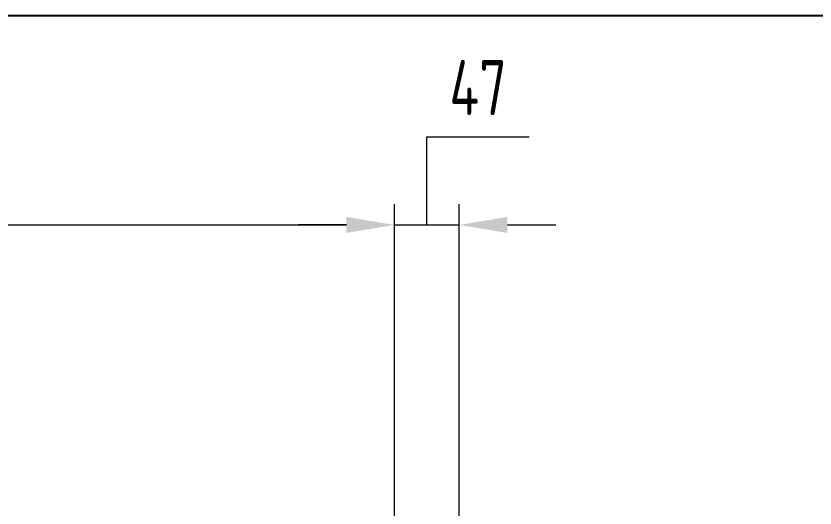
# Model space of a CAD drawing. Header units: millimetres. Extents: x -46397 to 283259, y -8690 to 23983.
# Drawn here: x 188396 to 188976, y 1924 to 2281 of the extents above; entities that cross this region are included whole.
import ezdxf

# ---------------------------------------------------------------- set-up
doc = ezdxf.new("R2010")
doc.units = ezdxf.units.MM
doc.layers.get('Defpoints').update_dxf_attribs({"lineweight": 0})
doc.layers.add('DIM', color=8, linetype='Continuous')
doc.layers.add('Dtext', color=255, linetype='Continuous', lineweight=20)
doc.styles.add('Chu va so', font='arial.ttf')
doc.styles.add('GHI CHÚ 1', font='isocp_IV25.ttf', dxfattribs={"width": 0.8})
doc.styles.add('TCVN', font='arial.ttf')
doc.dimstyles.new('1-30SCALE', dxfattribs={"dimtxt": 75, "dimasz": 75, "dimexe": 37.5, "dimexo": 30, "dimgap": 30, "dimtad": 1, "dimtoh": 1, "dimdec": 0, "dimdsep": 46, "dimtxsty": 'GHI CHÚ 1', "dimcen": 0.09, "dimclrd": 256, "dimclre": 256, "dimclrt": 2, "dimadec": 0, "dimazin": 0, "dimtfac": 1, "dimtdec": 0, "dimtofl": 0, "dimtmove": 0, "dimatfit": 3, "dimfxl": 1, "dimlwd": 0, "dimlwe": 0, "dimarcsym": 0})

# ---------------------------------------------------------------- blocks, each defined once
blk = doc.blocks.new('*D1029')
at = {"layer": 'Defpoints', "color": 0, "transparency": 16777216}
for p in [(188670.47, 2129.07), (187564.32, 1473.23, -1.5), (188670.47, 1473.23, -1.5)]:
    blk.add_point(p, dxfattribs=at)
at = {"layer": 'DIM', "linetype": 'Continuous', "lineweight": 0, "transparency": 16777216}
for p, q in [((187564.32, 1488.23), (187564.32, 2144.07)), ((188670.47, 1488.23), (188670.47, 2144.07)), ((187599.32, 2129.07), (188635.47, 2129.07))]:
    blk.add_line(p, q, dxfattribs=at)
at = {"layer": 'DIM', "transparency": 16777216}
for points in [[(187599.32, 2134.9), (187599.32, 2123.24), (187564.32, 2129.07)], [(188635.47, 2134.9), (188635.47, 2123.24), (188670.47, 2129.07)]]:
    blk.add_solid(points, dxfattribs=at)
at = {"layer": 'DIM', "color": 2, "transparency": 16777216, "insert": (188117.39, 2164.93), "char_height": 40, "attachment_point": 5, "style": 'GHI CHÚ 1'}
blk.add_mtext('1106', dxfattribs=at)
blk = doc.blocks.new('*D1030')
at = {"layer": 'Defpoints', "color": 0, "transparency": 16777216}
for p in [(188717.39, 2129.07), (188670.47, 1473.23, -1.5), (188717.39, 1477.97, -1.5)]:
    blk.add_point(p, dxfattribs=at)
at = {"layer": 'DIM', "linetype": 'Continuous', "lineweight": 0, "transparency": 16777216}
for p, q in [((188693.93, 2129.07), (188693.93, 2192.99)), ((188693.93, 2192.99), (188768.24, 2192.99)), ((188670.47, 1488.23), (188670.47, 2144.07)), ((188717.39, 1492.97), (188717.39, 2144.07)), ((188635.47, 2129.07), (188600.47, 2129.07)), ((188670.47, 2129.07), (188717.39, 2129.07)), ((188752.39, 2129.07), (188787.39, 2129.07))]:
    blk.add_line(p, q, dxfattribs=at)
at = {"layer": 'DIM', "transparency": 16777216}
for points in [[(188635.47, 2134.9), (188635.47, 2123.24), (188670.47, 2129.07)], [(188752.39, 2134.9), (188752.39, 2123.24), (188717.39, 2129.07)]]:
    blk.add_solid(points, dxfattribs=at)
at = {"layer": 'DIM', "color": 2, "transparency": 16777216, "insert": (188731.09, 2228.7), "char_height": 40, "attachment_point": 5, "style": 'GHI CHÚ 1'}
blk.add_mtext('47', dxfattribs=at)
blk = doc.blocks.new('*U1829')
at = {"lineweight": 25}
for points in [[(0, 0), (7625.22, 0), (7625.22, 4994.92), (0, 4994.92)], [(0, 0), (5765.41, 0), (5765.41, 4994.92), (0, 4994.92)]]:
    blk.add_lwpolyline(points, close=True, dxfattribs=at)
at = {"layer": 'Dtext', "ltscale": 0.1}
for tag, p, height, style in [('REV_3', (5814.53, 1876.1), 33.21, 'TCVN'), ('FOR_APPROVAL3', (6146.68, 1873.76, -0.3), 39.85, 'TCVN'), ('FOR_APPROVAL2', (6146.68, 1749.78, -0.3), 39.85, 'TCVN'), ('REV_2', (5814.53, 1752.11), 33.21, 'TCVN'), ('FOR_APPROVAL1', (6146.68, 1625.79, -0.29), 39.85, 'TCVN'), ('REV_1', (5814.53, 1628.13), 33.21, 'TCVN'), ('NGUOI_VE', (6500.53, 1502.37, -0.28), 39.85, 'TCVN'), ('NGUOI_KIEM_2', (6852.71, 1502.37, -0.32), 39.85, 'TCVN'), ('NGUOI_DUYET', (7278.11, 1502.37, -0.32), 39.85, 'TCVN'), ('REV_0', (5814.53, 1504.14), 33.21, 'TCVN'), ('1.1_A4', (7299.45, 75.64, -0.31), 39.85, 'Chu va so'), ('A4_A4', (7432.07, 75.64, -0.31), 39.85, 'Chu va so'), ('REV.', (7541.27, 75.64, -0.31), 39.85, 'Chu va so')]:
    blk.add_attdef(tag, p, '', height=height, dxfattribs=dict(at, style=style))
for tag, p, height, style, width in [('NGAY_REV03', (5898.7, 1873.76, -0.3), 34.54, 'TCVN', 0.95), ('NGAY_REV02', (5898.7, 1749.78, -0.3), 34.54, 'TCVN', 0.95), ('NGAY_REV01', (5898.7, 1625.79, -0.3), 34.54, 'TCVN', 0.95), ('NGAY_REV0', (5898.7, 1501.8, -0.33), 34.54, 'TCVN', 0.95), ('DWD.NO', (5895.62, 32.33, -0.31), 53.14, 'Chu va so', 0.85)]:
    blk.add_attdef(tag, p, '', height=height, dxfattribs=dict(at, style=style, width=width))
at = {"layer": 'Dtext', "lineweight": 25, "ltscale": 0.1, "style": 'Chu va so'}
for tag, p, height in [('PROJECT_CODE', (6279.67, 624.36), 79.71), ('TITLE1', (5934.48, 476.16, -0.31), 53.14), ('TITLE2', (5934.48, 351.2, -0.31), 53.14), ('TITLE3', (5934.48, 227.21, -0.31), 53.14)]:
    blk.add_attdef(tag, p, '', height=height, dxfattribs=at)

msp = doc.modelspace()

# ---------------------------------------------------------------- dimensions: what is measured, and where the dimension line sits
at = {"layer": 'DIM'}
for base, p1, p2, picture, middle in [((188717.39, 2129.07), (188670.47, 1473.23, -1.5), (188717.39, 1477.97, -1.5), '*D1030', (188708.93, 2228.7)), ((188670.47, 2129.07), (187564.32, 1473.23, -1.5), (188670.47, 1473.23, -1.5), '*D1029', (188117.39, 2164.93))]:
    dim = msp.add_linear_dim(base=base, p1=p1, p2=p2, dimstyle='1-30SCALE', override={"dimtxt": 40, "dimasz": 35, "dimexe": 15, "dimexo": 15, "dimgap": 15, "dimtmove": 1}, dxfattribs=at)
    dim.commit()
    dim.dimension.update_dxf_attribs({"geometry": picture, "text_midpoint": middle})

# ---------------------------------------------------------------- next in the draw order: block references
at = {"xscale": 0.9084576280678549, "yscale": 0.9084576280678549, "zscale": 0.9084576280678549}
msp.add_blockref('*U1829', (186976.6, -2257.04, -0.15), dxfattribs=at)

doc.saveas('drawing.dxf')
